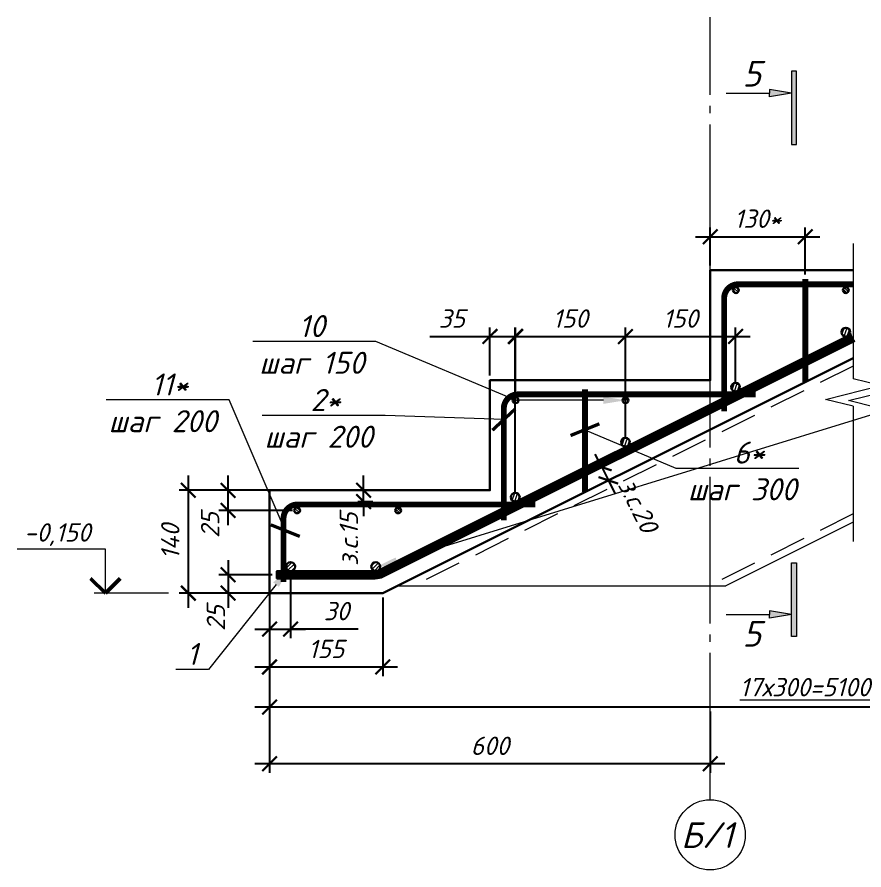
# Model space of a CAD drawing. Header units: millimetres. Extents: x -79646 to 95064, y -231229 to -58107.
# Drawn here: x 33965 to 35118, y -154309 to -153148 of the extents above; entities that cross this region are included whole.
import ezdxf
from ezdxf import colors
from ezdxf.entities.mleader import LeaderData, LeaderLine
from ezdxf.enums import TextEntityAlignment as Align
from ezdxf.math import Vec2, Vec3

# ---------------------------------------------------------------- set-up
doc = ezdxf.new("R2010")
doc.units = ezdxf.units.MM
doc.header["$PDMODE"] = 3
doc.linetypes.add('GOST2.303 5', pattern=[24, 20, -1.5, 1, -1.5])
doc.linetypes.add('HIDDEN', pattern=[0.375, 0.25, -0.125])
doc.layers.get('0').update_dxf_attribs({"lineweight": 5})
doc.layers.get('Defpoints').update_dxf_attribs({"lineweight": 0})
for name, color, linetype, lineweight in [('!!!Металл', 7, 'Continuous', 15), ('#Dimensions', 7, 'Continuous', 9), ('#Арматура', 152, 'Continuous', 30), ('#Бетон разрез', 22, 'Continuous', 30), ('#Выноски', 7, 'Continuous', 15), ('#Оси', 7, 'Continuous', 9), ('#разм', 7, 'Continuous', 9), ('A-okno', 7, 'Continuous', 0), ('k_ Выноски', 40, 'Continuous', 13)]:
    doc.layers.add(name, color=color, linetype=linetype, lineweight=lineweight)
doc.layers.add('#Арматура вид_1', color=7, linetype='Continuous', lineweight=35, true_color=0x454545)
doc.layers.add('#Арматура вид_2', color=7, linetype='Continuous', lineweight=35, true_color=0x616161)
doc.styles.add('ESKDW', font='eskdw.shx', dxfattribs={"oblique": 15})
doc.styles.add('STEP PR', font='isocpeui.ttf')
doc.dimstyles.new('SPDS', dxfattribs={"dimscale": 50, "dimtxt": 2.5, "dimasz": 2, "dimexe": 1.25, "dimexo": 0.625, "dimtad": 1, "dimdec": 0, "dimrnd": 0.001, "dimtxsty": 'ESKDW', "dimblk": 'ARCHTICK', "dimcen": 2.5, "dimdle": 2, "dimclrd": 256, "dimclre": 256, "dimclrt": 7, "dimadec": 0, "dimazin": 2, "dimtfac": 0.75, "dimtdec": 0, "dimtmove": 1, "dimatfit": 3, "dimfxl": 1, "dimtolj": 1, "dimarcsym": 1})

# ---------------------------------------------------------------- blocks, each defined once
blk = doc.blocks.new('*U895')
at = {"layer": '#Арматура', "lineweight": 0}
h = blk.add_hatch(dxfattribs=at)
h.set_pattern_fill('ANSI31', scale=0.8)
edge = h.paths.add_edge_path()
edge.add_arc((0, 4), 4, 0, 360)
blk.add_circle((0, 4), 4)
blk = doc.blocks.new('*U1356')
at = {"layer": '#Арматура', "lineweight": 0}
h = blk.add_hatch(dxfattribs=at)
h.set_pattern_fill('ANSI31', scale=1.2)
edge = h.paths.add_edge_path()
edge.add_arc((0, 6), 6, 0, 360)
blk.add_circle((0, 6), 6)
blk = doc.blocks.new('_ArchTick')
at = {"color": 0, "linetype": 'ByBlock', "const_width": 0.15}
blk.add_lwpolyline([(-0.5, -0.5), (0.5, 0.5)], dxfattribs=at)
blk = doc.blocks.new('*U885')
at = {"color": 0, "linetype": 'ByBlock', "lineweight": -2}
for p, q in [((6.141, 0), (6.453, 1.25)), ((6.453, 1.25), (7.078, -1.25)), ((6.141, 0), (0, 0)), ((7.078, -1.25), (7.391, 0)), ((13.531, 0), (7.391, 0))]:
    blk.add_line(p, q, dxfattribs=at)
blk = doc.blocks.new('*U886')
at = {"color": 0, "linetype": 'ByBlock', "lineweight": -2}
for p, q in [((6.149, 0), (6.462, 1.25)), ((6.462, 1.25), (7.087, -1.25)), ((6.149, 0), (0, 0)), ((7.087, -1.25), (7.399, 0)), ((13.548, 0), (7.399, 0))]:
    blk.add_line(p, q, dxfattribs=at)
blk = doc.blocks.new('*D1069')
at = {"layer": '#Dimensions', "lineweight": -2, "transparency": 16777216}
for p, q in [((34309.1, -153938.4), (34309.1, -154045.3)), ((34463.2, -153938.4), (34463.2, -154045.3)), ((34289.1, -154032.8), (34483.2, -154032.8))]:
    blk.add_line(p, q, dxfattribs=at)
at = {"layer": 'Defpoints', "color": 0, "lineweight": 0, "transparency": 16777216}
for p in [(34309.1, -153932.2), (34463.2, -153932.2), (34463.2, -154032.8)]:
    blk.add_point(p, dxfattribs=at)
at = {"layer": '#Dimensions', "lineweight": -2, "transparency": 16777216, "xscale": 20, "yscale": 20, "zscale": 20, "rotation": 180}
blk.add_blockref('_ArchTick', (34309.1, -154032.8), dxfattribs=at)
at = {"layer": '#Dimensions', "lineweight": -2, "transparency": 16777216, "xscale": 20, "yscale": 20, "zscale": 20}
blk.add_blockref('_ArchTick', (34463.2, -154032.8), dxfattribs=at)
at = {"layer": '#Dimensions', "transparency": 16777216, "insert": (34386.2, -154008.3), "char_height": 25, "attachment_point": 5, "style": 'STEP PR'}
blk.add_mtext('\\A1;155', dxfattribs=at)
blk = doc.blocks.new('*D1070')
at = {"layer": '#Dimensions', "lineweight": -2, "transparency": 16777216}
for p, q in [((34198.4, -153772.2), (34198.4, -153952.2)), ((34302.8, -153792.2), (34185.9, -153792.2)), ((34302.8, -153932.2), (34185.9, -153932.2))]:
    blk.add_line(p, q, dxfattribs=at)
at = {"layer": 'Defpoints', "color": 0, "lineweight": 0, "transparency": 16777216}
for p in [(34309.1, -153792.2), (34198.4, -153932.2), (34309.1, -153932.2)]:
    blk.add_point(p, dxfattribs=at)
at = {"layer": '#Dimensions', "lineweight": -2, "transparency": 16777216, "xscale": 20, "yscale": 20, "zscale": 20}
for p, rotation in [((34198.4, -153792.2), 90), ((34198.4, -153932.2), 270)]:
    blk.add_blockref('_ArchTick', p, dxfattribs=dict(at, rotation=rotation))
at = {"layer": '#Dimensions', "transparency": 16777216, "insert": (34173.9, -153862.2), "char_height": 25, "attachment_point": 5, "rotation": 90, "style": 'STEP PR'}
blk.add_mtext('\\A1;140', dxfattribs=at)
blk = doc.blocks.new('*D1071')
at = {"layer": '#Dimensions', "lineweight": -2, "transparency": 16777216}
for p, q in [((34309.1, -153798.4), (34309.1, -154099.8)), ((35507.5, -154081), (35507.5, -154074.8)), ((34289.1, -154087.3), (35527.5, -154087.3))]:
    blk.add_line(p, q, dxfattribs=at)
at = {"layer": 'Defpoints', "color": 0, "lineweight": 0, "transparency": 16777216}
for p in [(34309.1, -153792.2), (35507.5, -154087.3), (35507.5, -154087.3)]:
    blk.add_point(p, dxfattribs=at)
at = {"layer": '#Dimensions', "lineweight": -2, "transparency": 16777216, "xscale": 20, "yscale": 20, "zscale": 20, "rotation": 180}
blk.add_blockref('_ArchTick', (34309.1, -154087.3), dxfattribs=at)
at = {"layer": '#Dimensions', "lineweight": -2, "transparency": 16777216, "xscale": 20, "yscale": 20, "zscale": 20}
blk.add_blockref('_ArchTick', (35507.5, -154087.3), dxfattribs=at)
at = {"layer": '#Dimensions', "transparency": 16777216, "insert": (35038.1, -154060.3), "char_height": 25, "attachment_point": 5, "style": 'STEP PR'}
blk.add_mtext('\\A1;\\L17х300=5100', dxfattribs=at)
blk = doc.blocks.new('*U252')
at = {"linetype": 'ByBlock', "ltscale": 100}
h = blk.add_hatch(color=256, dxfattribs=at)
h.dxf.hatch_style = 1
h.paths.add_polyline_path([(-35, 0), (35, 0), (35, 1000), (-35, 1000)])
h = blk.add_hatch(color=256, dxfattribs=at)
h.dxf.hatch_style = 1
h.paths.add_polyline_path([(-335, 750), (-335, 700), (-335, 650), (-35, 700)])
for p, q in [((35, 1000), (-35, 1000)), ((-35, 1000), (-35, 0)), ((35, 0), (35, 1000)), ((-335, 750), (-335, 700)), ((-35, 700), (-335, 750)), ((-35, 700), (-335, 650)), ((-335, 650), (-335, 700)), ((-35, 0), (35, 0))]:
    blk.add_line(p, q, dxfattribs=at)
at = {"linetype": 'ByBlock', "ltscale": 100, "extrusion": (0, 1, 0), "elevation": 700}
blk.add_lwpolyline([(925, 0), (335, 0)], dxfattribs=at)
at = {"ltscale": 100, "style": 'STEP PR'}
blk.add_attdef('Nv', text='', height=350, dxfattribs=at).set_placement((-503, 790), align=Align.RIGHT)
blk = doc.blocks.new('*U253')
at = {"linetype": 'ByBlock', "ltscale": 100}
h = blk.add_hatch(color=256, dxfattribs=at)
h.dxf.hatch_style = 1
h.paths.add_polyline_path([(-35, -1000), (35, -1000), (35, 0), (-35, 0)])
h = blk.add_hatch(color=256, dxfattribs=at)
h.dxf.hatch_style = 1
h.paths.add_polyline_path([(-335, -750), (-335, -700), (-335, -650), (-35, -700)])
for p, q in [((-35, -1000), (-35, 0)), ((-35, 0), (35, 0)), ((35, 0), (35, -1000)), ((-35, -700), (-335, -650)), ((-335, -650), (-335, -700)), ((-335, -750), (-335, -700)), ((-35, -700), (-335, -750)), ((35, -1000), (-35, -1000))]:
    blk.add_line(p, q, dxfattribs=at)
at = {"linetype": 'ByBlock', "ltscale": 100, "extrusion": (0, -1, 0), "elevation": 700}
blk.add_lwpolyline([(-925, 0), (-335, 0)], dxfattribs=at)
at = {"ltscale": 100, "style": 'STEP PR'}
blk.add_attdef('Nv', text='', height=350, dxfattribs=at).set_placement((-503, -1140), align=Align.RIGHT)
blk = doc.blocks.new('*D1059')
at = {"layer": '#Dimensions', "lineweight": -2, "transparency": 16777216}
for p, q in [((34309.1, -153918.4), (34309.1, -154177.2)), ((34909.1, -154093.5), (34909.1, -154177.2)), ((34929.1, -154164.7), (34289.1, -154164.7))]:
    blk.add_line(p, q, dxfattribs=at)
at = {"layer": 'Defpoints', "color": 0, "lineweight": 0, "transparency": 16777216}
for p in [(34309.1, -153912.2), (34909.1, -154087.3), (34309.1, -154164.7)]:
    blk.add_point(p, dxfattribs=at)
at = {"layer": '#Dimensions', "lineweight": -2, "transparency": 16777216, "xscale": 20, "yscale": 20, "zscale": 20, "rotation": 180}
blk.add_blockref('_ArchTick', (34309.1, -154164.7), dxfattribs=at)
at = {"layer": '#Dimensions', "lineweight": -2, "transparency": 16777216, "xscale": 20, "yscale": 20, "zscale": 20}
blk.add_blockref('_ArchTick', (34909.1, -154164.7), dxfattribs=at)
at = {"layer": '#Dimensions', "transparency": 16777216, "insert": (34609.1, -154140.2), "char_height": 25, "attachment_point": 5, "style": 'STEP PR'}
blk.add_mtext('\\A1;600', dxfattribs=at)
blk = doc.blocks.new('*D1062')
at = {"layer": '#Dimensions', "lineweight": -2, "transparency": 16777216}
for p, q in [((34761.5, -153760.7), (34752.5, -153742.8)), ((34765.9, -153758.5), (34750.3, -153766.3)), ((34761.5, -153760.7), (34770.4, -153778.6)), ((34774.9, -153776.4), (34759.3, -153784.2)), ((34770.4, -153778.6), (34779.4, -153796.5))]:
    blk.add_line(p, q, dxfattribs=at)
at = {"layer": 'Defpoints', "color": 0, "lineweight": 0, "transparency": 16777216}
for p in [(34771.5, -153755.7), (34770.4, -153778.6), (34780.4, -153773.6)]:
    blk.add_point(p, dxfattribs=at)
at = {"layer": '#Dimensions', "lineweight": -2, "transparency": 16777216, "xscale": 20, "yscale": 20, "zscale": 20}
for p, rotation in [((34761.5, -153760.7), 296.565051177078), ((34770.4, -153778.6), 116.565051177078)]:
    blk.add_blockref('_ArchTick', p, dxfattribs=dict(at, rotation=rotation))
at = {"layer": '#Dimensions', "transparency": 16777216, "insert": (34810.9, -153812.9), "char_height": 25, "attachment_point": 5, "rotation": 296.5651, "style": 'STEP PR'}
blk.add_mtext('\\A1;з.с.20', dxfattribs=at)
blk = doc.blocks.new('*D1074')
at = {"layer": '#Dimensions', "lineweight": -2, "transparency": 16777216}
for p, q in [((34252.6, -153887.2), (34252.6, -153952.2)), ((34312.8, -153907.2), (34240.1, -153907.2)), ((34312.8, -153932.2), (34240.1, -153932.2))]:
    blk.add_line(p, q, dxfattribs=at)
at = {"layer": 'Defpoints', "color": 0, "lineweight": 0, "transparency": 16777216}
for p in [(34319.1, -153907.2), (34252.6, -153932.2), (34319.1, -153932.2)]:
    blk.add_point(p, dxfattribs=at)
at = {"layer": '#Dimensions', "lineweight": -2, "transparency": 16777216, "xscale": 20, "yscale": 20, "zscale": 20}
for p, rotation in [((34252.6, -153907.2), 90), ((34252.6, -153932.2), 270)]:
    blk.add_blockref('_ArchTick', p, dxfattribs=dict(at, rotation=rotation))
at = {"layer": '#Dimensions', "transparency": 16777216, "insert": (34236, -153966.2), "char_height": 25, "attachment_point": 5, "rotation": 90, "style": 'STEP PR'}
blk.add_mtext('\\A1;25', dxfattribs=at)
blk = doc.blocks.new('*D1075')
at = {"layer": '#Dimensions', "lineweight": -2, "transparency": 16777216}
for p, q in [((34252.6, -153839.5), (34252.6, -153772.2)), ((34340.4, -153792.2), (34240.1, -153792.2)), ((34340.4, -153819.5), (34240.1, -153819.5))]:
    blk.add_line(p, q, dxfattribs=at)
at = {"layer": 'Defpoints', "color": 0, "lineweight": 0, "transparency": 16777216}
for p in [(34252.6, -153792.2), (34346.6, -153792.2), (34346.6, -153819.5)]:
    blk.add_point(p, dxfattribs=at)
at = {"layer": '#Dimensions', "lineweight": -2, "transparency": 16777216, "xscale": 20, "yscale": 20, "zscale": 20}
for p, rotation in [((34252.6, -153792.2), 90), ((34252.6, -153819.5), 270)]:
    blk.add_blockref('_ArchTick', p, dxfattribs=dict(at, rotation=rotation))
at = {"layer": '#Dimensions', "transparency": 16777216, "insert": (34228.1, -153839.5), "char_height": 25, "attachment_point": 5, "rotation": 90, "style": 'STEP PR'}
blk.add_mtext('\\A1;25', dxfattribs=at)
blk = doc.blocks.new('*D1063')
at = {"layer": '#Dimensions', "lineweight": -2, "transparency": 16777216}
for p, q in [((34437.1, -153792.2), (34437.1, -153772.2)), ((34429.1, -153792.2), (34449.6, -153792.2)), ((34437.1, -153807.5), (34437.1, -153792.2)), ((34429.1, -153807.5), (34449.6, -153807.5)), ((34437.1, -153807.5), (34437.1, -153827.5))]:
    blk.add_line(p, q, dxfattribs=at)
at = {"layer": 'Defpoints', "color": 0, "lineweight": 0, "transparency": 16777216}
for p in [(34422.8, -153792.2), (34437.1, -153792.2), (34422.8, -153807.5)]:
    blk.add_point(p, dxfattribs=at)
at = {"layer": '#Dimensions', "lineweight": -2, "transparency": 16777216, "xscale": 20, "yscale": 20, "zscale": 20}
for p, rotation in [((34437.1, -153792.2), 270), ((34437.1, -153807.5), 90)]:
    blk.add_blockref('_ArchTick', p, dxfattribs=dict(at, rotation=rotation))
at = {"layer": '#Dimensions', "transparency": 16777216, "insert": (34417, -153858.7), "char_height": 25, "attachment_point": 5, "rotation": 90, "style": 'STEP PR'}
blk.add_mtext('\\A1;з.с.15', dxfattribs=at)
blk = doc.blocks.new('*D1076')
at = {"layer": '#Dimensions', "lineweight": -2, "transparency": 16777216}
for p, q in [((34909.1, -153485.9), (34909.1, -153434.2)), ((35038.5, -153498.3), (35038.5, -153434.2)), ((34889.1, -153446.7), (35058.5, -153446.7))]:
    blk.add_line(p, q, dxfattribs=at)
at = {"layer": 'Defpoints', "color": 0, "lineweight": 0, "transparency": 16777216}
for p in [(35038.5, -153446.7), (34909.1, -153492.2), (35038.5, -153504.5)]:
    blk.add_point(p, dxfattribs=at)
at = {"layer": '#Dimensions', "lineweight": -2, "transparency": 16777216, "xscale": 20, "yscale": 20, "zscale": 20, "rotation": 180}
blk.add_blockref('_ArchTick', (34909.1, -153446.7), dxfattribs=at)
at = {"layer": '#Dimensions', "lineweight": -2, "transparency": 16777216, "xscale": 20, "yscale": 20, "zscale": 20}
blk.add_blockref('_ArchTick', (35038.5, -153446.7), dxfattribs=at)
at = {"layer": '#Dimensions', "transparency": 16777216, "insert": (34973.8, -153422.2), "char_height": 25, "attachment_point": 5, "style": 'STEP PR'}
blk.add_mtext('\\A1;130*', dxfattribs=at)
blk = doc.blocks.new('*D1077')
at = {"layer": '#Dimensions', "lineweight": -2, "transparency": 16777216}
for p, q in [((34337.8, -153902.4), (34337.8, -153993.7)), ((34309.1, -153918.4), (34309.1, -153993.7)), ((34289.1, -153981.2), (34357.8, -153981.2)), ((34429.7, -153981.2), (34337.8, -153981.2))]:
    blk.add_line(p, q, dxfattribs=at)
at = {"layer": 'Defpoints', "color": 0, "lineweight": 0, "transparency": 16777216}
for p in [(34337.8, -153896.2), (34309.1, -153912.2), (34337.8, -153981.2)]:
    blk.add_point(p, dxfattribs=at)
at = {"layer": '#Dimensions', "lineweight": -2, "transparency": 16777216, "xscale": 20, "yscale": 20, "zscale": 20, "rotation": 180}
blk.add_blockref('_ArchTick', (34309.1, -153981.2), dxfattribs=at)
at = {"layer": '#Dimensions', "lineweight": -2, "transparency": 16777216, "xscale": 20, "yscale": 20, "zscale": 20}
blk.add_blockref('_ArchTick', (34337.8, -153981.2), dxfattribs=at)
at = {"layer": '#Dimensions', "transparency": 16777216, "insert": (34400.2, -153956.7), "char_height": 25, "attachment_point": 5, "style": 'STEP PR'}
blk.add_mtext('\\A1;30', dxfattribs=at)
blk = doc.blocks.new('*U120')
at = {"layer": '#разм', "ltscale": 100, "elevation": 0}
for points in [[(4577173, -920400), (4575971, -920400)], [(4577173, -921000), (4577173, -920400)], [(4578032, -921000), (4577023, -921000)]]:
    blk.add_lwpolyline(points, dxfattribs=at)
at = {"layer": 'A-okno', "color": 0, "lineweight": 50, "ltscale": 100, "elevation": 0}
for points in [[(4577173, -921000), (4576973, -920800)], [(4577173, -921000), (4577373, -920800)]]:
    blk.add_lwpolyline(points, dxfattribs=at)
at = {"layer": '#разм', "style": 'STEP PR'}
for tag, p in [('ОТМЕТКА', (4576248, -920299)), ('ПРИМЕЧАНИЕ', (4577032, -920711))]:
    blk.add_attdef(tag, p, '', height=250, dxfattribs=at)
blk = doc.blocks.new('*U1355')
at = {"layer": '#Арматура', "lineweight": 0}
h = blk.add_hatch(dxfattribs=at)
h.set_pattern_fill('ANSI31', scale=1.2)
edge = h.paths.add_edge_path()
edge.add_arc((0, 6), 6, 0, 360)
blk.add_circle((0, 6), 6)
blk = doc.blocks.new('*D1380')
at = {"layer": '#Dimensions', "lineweight": -2, "transparency": 16777216}
for p, q in [((34609.1, -153635.9), (34609.1, -153570.2)), ((34644.1, -153663.3), (34644.1, -153570.2)), ((34527.4, -153582.7), (34609.1, -153582.7)), ((34589.1, -153582.7), (34664.1, -153582.7))]:
    blk.add_line(p, q, dxfattribs=at)
at = {"layer": 'Defpoints', "color": 0, "lineweight": 0, "transparency": 16777216}
for p in [(34644.1, -153582.7), (34609.1, -153642.2), (34644.1, -153669.5)]:
    blk.add_point(p, dxfattribs=at)
at = {"layer": '#Dimensions', "lineweight": -2, "transparency": 16777216, "xscale": 20, "yscale": 20, "zscale": 20, "rotation": 180}
blk.add_blockref('_ArchTick', (34609.1, -153582.7), dxfattribs=at)
at = {"layer": '#Dimensions', "lineweight": -2, "transparency": 16777216, "xscale": 20, "yscale": 20, "zscale": 20}
blk.add_blockref('_ArchTick', (34644.1, -153582.7), dxfattribs=at)
at = {"layer": '#Dimensions', "transparency": 16777216, "insert": (34557.2, -153558.2), "char_height": 25, "attachment_point": 5, "style": 'STEP PR'}
blk.add_mtext('\\A1;35', dxfattribs=at)
blk = doc.blocks.new('*D1381')
at = {"layer": '#Dimensions', "lineweight": -2, "transparency": 16777216}
for p, q in [((34643.6, -153795.4), (34643.6, -153570.2)), ((34793.6, -153720.4), (34793.6, -153570.2)), ((34623.6, -153582.7), (34813.6, -153582.7))]:
    blk.add_line(p, q, dxfattribs=at)
at = {"layer": 'Defpoints', "color": 0, "lineweight": 0, "transparency": 16777216}
for p in [(34793.6, -153582.7), (34793.6, -153726.7), (34643.6, -153801.6)]:
    blk.add_point(p, dxfattribs=at)
at = {"layer": '#Dimensions', "lineweight": -2, "transparency": 16777216, "xscale": 20, "yscale": 20, "zscale": 20, "rotation": 180}
blk.add_blockref('_ArchTick', (34643.6, -153582.7), dxfattribs=at)
at = {"layer": '#Dimensions', "lineweight": -2, "transparency": 16777216, "xscale": 20, "yscale": 20, "zscale": 20}
blk.add_blockref('_ArchTick', (34793.6, -153582.7), dxfattribs=at)
at = {"layer": '#Dimensions', "transparency": 16777216, "insert": (34718.6, -153558.2), "char_height": 25, "attachment_point": 5, "style": 'STEP PR'}
blk.add_mtext('\\A1;150', dxfattribs=at)
blk = doc.blocks.new('*D1382')
at = {"layer": '#Dimensions', "lineweight": -2, "transparency": 16777216}
for p, q in [((34793.6, -153720.4), (34793.6, -153570.2)), ((34943.6, -153645.4), (34943.6, -153570.2)), ((34773.6, -153582.7), (34963.6, -153582.7))]:
    blk.add_line(p, q, dxfattribs=at)
at = {"layer": 'Defpoints', "color": 0, "lineweight": 0, "transparency": 16777216}
for p in [(34943.6, -153582.7), (34943.6, -153651.6), (34793.6, -153726.7)]:
    blk.add_point(p, dxfattribs=at)
at = {"layer": '#Dimensions', "lineweight": -2, "transparency": 16777216, "xscale": 20, "yscale": 20, "zscale": 20, "rotation": 180}
blk.add_blockref('_ArchTick', (34793.6, -153582.7), dxfattribs=at)
at = {"layer": '#Dimensions', "lineweight": -2, "transparency": 16777216, "xscale": 20, "yscale": 20, "zscale": 20}
blk.add_blockref('_ArchTick', (34943.6, -153582.7), dxfattribs=at)
at = {"layer": '#Dimensions', "transparency": 16777216, "insert": (34868.6, -153558.2), "char_height": 25, "attachment_point": 5, "style": 'STEP PR'}
blk.add_mtext('\\A1;150', dxfattribs=at)

msp = doc.modelspace()

# ---------------------------------------------------------------- linework, layer by layer
at = {"layer": '!!!Металл', "linetype": 'HIDDEN', "ltscale": 200}
for points in [[(35103.58903, -153623.17358), (34505.60095, -153922.16762)], [(35103.58903, -153824.4197), (34908.09319, -153922.16762)]]:
    msp.add_lwpolyline(points, dxfattribs=at)
at = {"layer": '!!!Металл'}
for points in [[(35103.58903, -153835.60004), (34930.45387, -153922.16762)], [(34481.7732, -153922.16762), (34930.45387, -153922.16762)]]:
    msp.add_lwpolyline(points, dxfattribs=at)
at = {"layer": '#Арматура', "const_width": 8}
for points in [[(35038.52334, -153504.52608), (35038.52334, -153644.52608)], [(34738.52334, -153654.52608), (34738.52334, -153794.52608)]]:
    msp.add_lwpolyline(points, dxfattribs=at)
at = {"layer": '#Арматура'}
msp.add_lwpolyline([(35105.82509, -153588.51453), (34463.58641, -153909.63387, -0.1164338215), (34452.85328, -153912.16762), (34319.07619, -153912.16762), (34319.07619, -153902.16762), (34452.85328, -153902.16762, 0.1164338215), (34459.11427, -153900.6896), (35101.35296, -153579.57025)], format="xyb", dxfattribs=at)
at = {"layer": '#Арматура вид_1', "const_width": 8}
for points in [[(34928.07619, -153684.74966), (34928.07619, -153530.52608, -0.4142135624), (34947.07619, -153511.52608), (35103.58903, -153511.52608)], [(34628.07619, -153832.97915), (34628.07619, -153680.52608, -0.4142135624), (34647.07619, -153661.52608), (34970.98232, -153661.52608)], [(34328.07619, -153917.16762), (34328.07619, -153830.52608, -0.4142135624), (34347.07619, -153811.52608), (34670.98232, -153811.52608)]]:
    msp.add_lwpolyline(points, format="xyb", dxfattribs=at)
at = {"layer": '#Арматура вид_2', "const_width": 10}
msp.add_lwpolyline([(34319.07619, -153907.16762), (34452.85328, -153907.16762, 0.1164338215), (34461.35034, -153905.16174), (35103.58903, -153584.04239)], format="xyb", dxfattribs=at)
at = {"layer": '#Бетон разрез'}
for points in [[(35103.58903, -153492.16762), (34909.07619, -153492.16762), (34909.07619, -153642.16762), (34609.07619, -153642.16762), (34609.07619, -153792.16762), (34309.07619, -153792.16762), (34309.07619, -153932.16762)], [(34463.24027, -153932.16762), (35103.58903, -153611.99324)], [(34309.07619, -153932.16762), (34463.24027, -153932.16762)]]:
    msp.add_lwpolyline(points, dxfattribs=at)
at = {"layer": '#Оси', "linetype": 'GOST2.303 5', "ltscale": 10}
msp.add_lwpolyline([(34909.08328, -154213.66661), (34909.01632, -153147.52777)], dxfattribs=at)
at = {"layer": 'k_ Выноски', "color": 7, "lineweight": 0, "ltscale": 10}
msp.add_circle((34909.01632, -154261.47906), 47.8125, dxfattribs=at)

# ---------------------------------------------------------------- block references
at = {"layer": '#Dimensions', "ltscale": 20}
ref = msp.add_blockref('*U120', (-423631.8501, -61832.15451, 0), dxfattribs=dict(at, xscale=0.1, yscale=0.1, zscale=0.1))
ref.add_attrib('ОТМЕТКА', '-0,150', (33974.78002, -153862.07729, 0), dxfattribs={"layer": '#разм', "height": 25, "style": 'STEP PR'})
at = {"layer": '#Арматура', "xscale": -1}
for p in [(34944.07619, -153523.52608), (35093.62898, -153523.52608), (34644.07619, -153673.52608), (34793.62898, -153673.52608), (34346.61199, -153823.52608), (34484.07619, -153823.52608)]:
    msp.add_blockref('*U895', p, dxfattribs=at)
at = {"layer": '#Арматура'}
for name, p, rotation in [('*U1355', (35096.31226, -153582.04441), 26.5650511770779), ('*U1355', (34946.31226, -153656.99822), 26.5650511770779), ('*U1355', (34796.31226, -153732.04441), 26.5650511770779), ('*U1355', (34646.31226, -153806.99822), 26.5650511770779), ('*U1356', (34337.75479, -153890.17272), 180), ('*U1356', (34453.63525, -153890.17272), 180)]:
    msp.add_blockref(name, p, dxfattribs=dict(at, rotation=rotation))
ref = msp.add_blockref('*U252', (35023.26383, -153321.21305), dxfattribs=dict(xscale=0.1, yscale=0.1, zscale=0.1))
ref.add_attrib('Nv', '5', dxfattribs={"ltscale": 100, "height": 35, "style": 'STEP PR'}).set_placement((34978.37067, -153242.21171), align=Align.RIGHT)
at = {"xscale": -30, "yscale": -30, "zscale": -30, "rotation": 270}
for name, p in [('*U885', (35103.58903, -153861.85004)), ('*U886', (35135.05917, -153863.74769))]:
    msp.add_blockref(name, p, dxfattribs=at)
ref = msp.add_blockref('*U253', (35023.26383, -153891.14028), dxfattribs=dict(xscale=0.1, yscale=0.1, zscale=0.1))
ref.add_attrib('Nv', '5', dxfattribs={"ltscale": 100, "height": 35, "style": 'STEP PR'}).set_placement((34978.37067, -154005.14162), align=Align.RIGHT)

# ---------------------------------------------------------------- texts
at = {"layer": 'k_ Выноски', "color": 7, "lineweight": 0, "ltscale": 10, "insert": (34869.34338, -154244.32709), "char_height": 35, "width": 64.2235524, "attachment_point": 1, "style": 'STEP PR'}
msp.add_mtext('Б/1', dxfattribs=at)

# ---------------------------------------------------------------- dimensions: what is measured, and where the dimension line sits
at = {"layer": '#Dimensions'}
dim = msp.add_linear_dim(base=(35038.52334, -153446.69935), p1=(34909.07619, -153492.16762), p2=(35038.52334, -153504.52608), text='<>*', dimstyle='SPDS', override={"dimscale": 10, "dimgap": 1.2, "dimrnd": 5, "dimtxsty": 'STEP PR', "dimblk1": 'ArchTick', "dimblk2": 'ArchTick', "dimsah": 1, "dimclrt": 256}, dxfattribs=at)
dim.commit()
dim.dimension.update_dxf_attribs({"geometry": '*D1076', "text_midpoint": (34973.79977, -153422.19935)})
for base, p1, p2, picture, middle in [((34644.07619, -153582.70114), (34609.07619, -153642.16762), (34644.07619, -153669.52608), '*D1380', (34557.21955, -153590.94472)), ((34337.75479, -153981.23228), (34309.07619, -153912.16762), (34337.75479, -153896.17272), '*D1077', (34400.21549, -153983.8418))]:
    dim = msp.add_linear_dim(base=base, p1=p1, p2=p2, dimstyle='SPDS', override={"dimscale": 10, "dimgap": 1.2, "dimrnd": 5, "dimtxsty": 'STEP PR', "dimblk1": 'ArchTick', "dimblk2": 'ArchTick', "dimsah": 1, "dimclrt": 256}, dxfattribs=at)
    dim.commit()
    dim.dimension.update_dxf_attribs({"geometry": picture, "text_midpoint": middle, "dimtype": 160})
for base, p1, p2, picture, middle in [((34793.62898, -153582.70114), (34643.62898, -153801.63166), (34793.62898, -153726.67785), '*D1381', (34718.62898, -153558.20114)), ((34943.62898, -153582.70114), (34793.62898, -153726.67785), (34943.62898, -153651.63166), '*D1382', (34868.62898, -153558.20114)), ((34309.07619, -154164.72041), (34909.07619, -154087.28308), (34309.07619, -153912.16762), '*D1059', (34609.07619, -154140.22041)), ((34463.24027, -154032.83245), (34309.07619, -153932.16762), (34463.24027, -153932.16762), '*D1069', (34386.15823, -154008.33245))]:
    dim = msp.add_linear_dim(base=base, p1=p1, p2=p2, dimstyle='SPDS', override={"dimscale": 10, "dimgap": 1.2, "dimrnd": 5, "dimtxsty": 'STEP PR', "dimblk1": 'ArchTick', "dimblk2": 'ArchTick', "dimsah": 1, "dimclrt": 256}, dxfattribs=at)
    dim.commit()
    dim.dimension.update_dxf_attribs({"geometry": picture, "text_midpoint": middle})
for base, p1, p2, angle, picture, middle, dimtype in [((34770.43163, -153778.57194), (34771.49678, -153755.67869), (34780.44105, -153773.56723), 296.56505118, '*D1062', (34789.02237, -153823.83062), 161), ((34437.14746, -153792.16762), (34422.84943, -153807.52608), (34422.84943, -153792.16762), 90, '*D1063', (34441.53327, -153858.67119), 160)]:
    dim = msp.add_linear_dim(base=base, p1=p1, p2=p2, angle=angle, text='з.с.<>', dimstyle='SPDS', override={"dimscale": 10, "dimgap": 1.2, "dimrnd": 5, "dimtxsty": 'STEP PR', "dimblk1": 'ArchTick', "dimblk2": 'ArchTick', "dimsah": 1, "dimclrt": 256}, dxfattribs=at)
    dim.commit()
    dim.dimension.update_dxf_attribs({"geometry": picture, "text_midpoint": middle, "dimtype": dimtype})
dim = msp.add_linear_dim(base=(34198.44536, -153932.16762), p1=(34309.07619, -153792.16762), p2=(34309.07619, -153932.16762), angle=90, dimstyle='SPDS', override={"dimscale": 10, "dimgap": 1.2, "dimrnd": 5, "dimtxsty": 'STEP PR', "dimblk1": 'ArchTick', "dimblk2": 'ArchTick', "dimsah": 1, "dimclrt": 256}, dxfattribs=at)
dim.commit()
dim.dimension.update_dxf_attribs({"geometry": '*D1070', "text_midpoint": (34173.94536, -153862.16762)})
for base, p1, p2, picture, middle in [((34252.64078, -153792.16762), (34346.61199, -153819.52608), (34346.61199, -153792.16762), '*D1075', (34252.64078, -153839.52608)), ((34252.64078, -153932.16762), (34319.07619, -153907.16762), (34319.07619, -153932.16762), '*D1074', (34260.53523, -153966.22473))]:
    dim = msp.add_linear_dim(base=base, p1=p1, p2=p2, angle=90, dimstyle='SPDS', override={"dimscale": 10, "dimgap": 1.2, "dimrnd": 5, "dimtxsty": 'STEP PR', "dimblk1": 'ArchTick', "dimblk2": 'ArchTick', "dimsah": 1, "dimclrt": 256}, dxfattribs=at)
    dim.commit()
    dim.dimension.update_dxf_attribs({"geometry": picture, "text_midpoint": middle, "dimtype": 160})
dim = msp.add_linear_dim(base=(35507.50734, -154087.28308), p1=(34309.07619, -153792.16762), p2=(35507.50734, -154087.28308), text='%%U17х300=5100', dimstyle='SPDS', override={"dimscale": 10, "dimgap": 1.2, "dimrnd": 5, "dimtxsty": 'STEP PR', "dimblk1": 'ArchTick', "dimblk2": 'ArchTick', "dimsah": 1, "dimclrt": 256}, dxfattribs=at)
dim.commit()
dim.dimension.update_dxf_attribs({"geometry": '*D1071', "text_midpoint": (35038.08626, -154087.28308), "dimtype": 160})

# ---------------------------------------------------------------- leaders
at = {"layer": '#Выноски'}
ml = msp.add_multileader_mtext('Standard', dxfattribs=at)
ml.set_content('\\A1;               1^I^I^I\\Pшаг 168, по 2 шт на ступень              ', color=256, style='STEP PR')
ml.set_leader_properties(color=256, linetype='ByLayer', lineweight=-1)
ml.build(insert=Vec2(0, 0))
ml.multileader.update_dxf_attribs({"text_left_attachment_type": 6, "text_right_attachment_type": 6, "dogleg_length": 0, "arrow_head_size": 30, "scale": 0.1})
ctx = ml.context
ctx.base_point, ctx.scale, ctx.char_height, ctx.arrow_head_size, ctx.landing_gap_size, ctx.plane_origin, ctx.plane_x_axis, ctx.plane_y_axis = Vec3(34915.27733, -153862.31318), 0.1, 30, 30, 12.5, Vec3(37420.39947, -154561.89902), Vec3(0.894427191, 0.4472135955), Vec3(-0.4472135955, 0.894427191)
ctx.left_attachment, ctx.right_attachment, ctx.text_align_type = 6, 6, 1
notes = []
notes.append((ctx, [(1, (1, 1, 0), (35474.29432, -153582.80469), (-1, 0), 0, [(1, [(34453.49245, -153897.16762)], 0, []), (2, [(35543.10651, -153353.96266)], 0, [])])]))
ctx.mtext.insert, ctx.mtext.text_direction, ctx.mtext.rotation, ctx.mtext.width, ctx.mtext.alignment, ctx.mtext.flow_direction = Vec3(35177.3445, -153687.67627), Vec3(0.894427191, 0.4472135955), 0.463647609, 1184.4153198, 2, 5
ml = msp.add_multileader_mtext('Standard', dxfattribs=at)
ml.set_content('\\A1;10\\Pшаг 150', color=256, style='STEP PR')
ml.set_leader_properties(color=256, linetype='ByLayer', lineweight=-1)
ml.build(insert=Vec2(0, 0))
ml.multileader.update_dxf_attribs({"text_left_attachment_type": 6, "text_right_attachment_type": 6, "dogleg_length": 0, "arrow_head_size": 30, "scale": 0.1})
ctx = ml.context
ctx.base_point, ctx.scale, ctx.char_height, ctx.arrow_head_size, ctx.landing_gap_size, ctx.plane_origin = Vec3(34279.18207, -153589.48105), 0.1, 30, 30, 12.5, Vec3(36073.27927, -154943.15212)
ctx.left_attachment, ctx.right_attachment, ctx.text_align_type = 6, 6, 1
notes.append((ctx, [(1, (1, 1, 0), (34453.88661, -153589.48105), (-1, 0), 0, [(1, [(34793.62898, -153669.52608), (34644.07619, -153669.52608)], 0, [])])]))
ctx.mtext.insert, ctx.mtext.rotation, ctx.mtext.alignment, ctx.mtext.flow_direction = Vec3(34366.53434, -153553.48105), 6.2831853072, 2, 5
ml = msp.add_multileader_mtext('Standard', dxfattribs=at)
ml.set_content('\\A1;{\\C1; }11*\\Pшаг 200', color=256, style='STEP PR')
ml.set_leader_properties(color=256, linetype='ByLayer', lineweight=-1)
ml.set_arrow_properties(name='ARCHTICK')
ml.build(insert=Vec2(0, 0))
ml.multileader.update_dxf_attribs({"text_left_attachment_type": 6, "text_right_attachment_type": 6, "dogleg_length": 0, "arrow_head_size": 30, "scale": 0.1})
ctx = ml.context
ctx.base_point, ctx.scale, ctx.char_height, ctx.arrow_head_size, ctx.landing_gap_size, ctx.plane_origin = Vec3(34073.09438, -153668.98986), 0.1, 30, 30, 12.5, Vec3(34819.24799, -154592.73467)
ctx.left_attachment, ctx.right_attachment, ctx.text_align_type = 6, 6, 1
notes.append((ctx, [(1, (1, 1, 0), (34254.0262, -153668.98986), (-1, 0), 0, [(1, [(34330.48244, -153847.08053)], 0, [])])]))
ctx.mtext.insert, ctx.mtext.rotation, ctx.mtext.alignment, ctx.mtext.flow_direction = Vec3(34163.56029, -153632.98986), 6.2831853072, 2, 5
ml = msp.add_multileader_mtext('Standard', dxfattribs=at)
ml.set_content('\\A1; 2*\\Pшаг 200', color=256, style='STEP PR')
ml.set_leader_properties(color=256, linetype='ByLayer', lineweight=-1)
ml.set_arrow_properties(name='ARCHTICK')
ml.build(insert=Vec2(0, 0))
ml.multileader.update_dxf_attribs({"text_left_attachment_type": 6, "text_right_attachment_type": 6, "dogleg_length": 0, "arrow_head_size": 30, "scale": 0.1})
ctx = ml.context
ctx.base_point, ctx.scale, ctx.char_height, ctx.arrow_head_size, ctx.landing_gap_size, ctx.plane_origin = Vec3(34285.38407, -153690.16898), 0.1, 30, 30, 12.5, Vec3(35118.6828, -154478.97028)
ctx.left_attachment, ctx.right_attachment, ctx.text_align_type = 6, 6, 1
notes.append((ctx, [(1, (1, 1, 0), (34466.31588, -153690.16898), (-1, 0), 0, [(1, [(34628.07619, -153695.78743)], 0, [])])]))
ctx.mtext.insert, ctx.mtext.rotation, ctx.mtext.alignment, ctx.mtext.flow_direction = Vec3(34375.84997, -153654.16898), 6.2831853072, 2, 5
ml = msp.add_multileader_mtext('Standard', dxfattribs=at)
ml.set_content('\\A1; 6*\\Pшаг 300', color=256, style='STEP PR')
ml.set_leader_properties(color=256, linetype='ByLayer', lineweight=-1)
ml.set_arrow_properties(name='ARCHTICK')
ml.build(insert=Vec2(0, 0))
ml.multileader.update_dxf_attribs({"text_left_attachment_type": 6, "text_right_attachment_type": 6, "dogleg_length": 0, "arrow_head_size": 30, "scale": 0.1})
ctx = ml.context
ctx.base_point, ctx.scale, ctx.char_height, ctx.arrow_head_size, ctx.landing_gap_size, ctx.plane_origin = Vec3(34862.19364, -153761.78435), 0.1, 30, 30, 12.5, Vec3(35265.60698, -154430.90321)
ctx.left_attachment, ctx.right_attachment, ctx.text_align_type = 6, 6, 1
notes.append((ctx, [(0, (1, 1, 0), (34862.19364, -153761.78435), (1, 0), 0, [(1, [(34738.52334, -153709.58163)], 0, [])])]))
ctx.mtext.insert, ctx.mtext.rotation, ctx.mtext.alignment, ctx.mtext.flow_direction = Vec3(34952.65955, -153725.78435), 6.2831853072, 2, 5
ml = msp.add_multileader_mtext('Standard', dxfattribs=at)
ml.set_content('\\A1; 1', color=256, style='STEP PR')
ml.set_leader_properties(color=256, linetype='ByLayer', lineweight=-1)
ml.build(insert=Vec2(0, 0))
ml.multileader.update_dxf_attribs({"text_left_attachment_type": 6, "text_right_attachment_type": 6, "dogleg_length": 0, "arrow_head_size": 30, "scale": 0.1})
ctx = ml.context
ctx.base_point, ctx.scale, ctx.char_height, ctx.arrow_head_size, ctx.landing_gap_size, ctx.plane_origin = Vec3(34162.28681, -154036.11411), 0.1, 30, 30, 12.5, Vec3(35442.85523, -155760.6834)
ctx.left_attachment, ctx.right_attachment, ctx.text_align_type = 6, 6, 1
notes.append((ctx, [(1, (1, 1, 0), (34225.92317, -154036.11411), (-1, 0), 0, [(1, [(34336.61199, -153897.16762)], 0, [])])]))
ctx.mtext.insert, ctx.mtext.rotation, ctx.mtext.alignment, ctx.mtext.flow_direction = Vec3(34194.10499, -154000.11411), 6.2831853072, 2, 5
for ctx, leaders in notes:
    for number, flags, end, landing, length, lines in leaders:
        leader = LeaderData()
        leader.index, (leader.has_last_leader_line, leader.has_dogleg_vector, leader.attachment_direction) = number, flags
        leader.last_leader_point, leader.dogleg_vector, leader.dogleg_length = Vec3(end), Vec3(landing), length
        for number, points, colour, breaks in lines:
            line = LeaderLine()
            line.index, line.vertices, line.color, line.breaks = number, Vec3.list(points), colors.encode_raw_color(colour), breaks
            leader.lines.append(line)
        ctx.leaders.append(leader)

doc.saveas('drawing.dxf')
